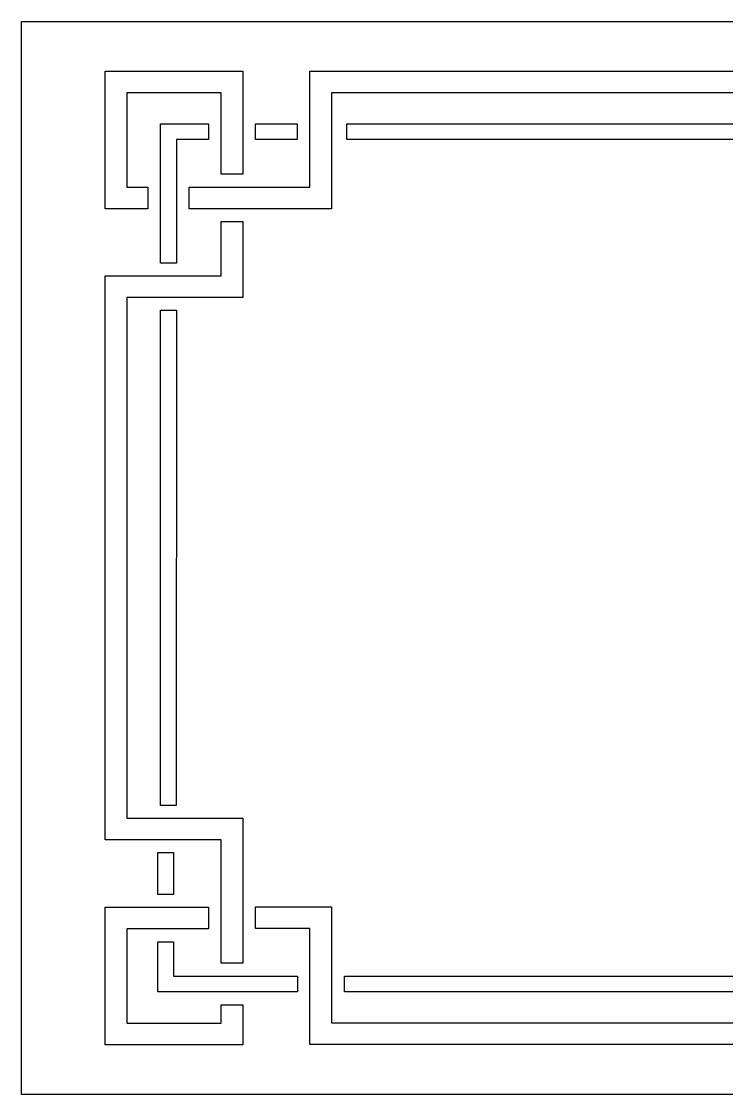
# Model space of a CAD drawing. Extents: x 0 to 1426, y 0 to 829.
# Drawn here: x 547.7 to 674.3, y 0 to 192.7 of the extents above; entities that cross this region are included whole.
import ezdxf

# ---------------------------------------------------------------- set-up
doc = ezdxf.new("R2010")
doc.units = 0
doc.layers.get('0').update_dxf_attribs({"linetype": 'CONTINUOUS'})

msp = doc.modelspace()

# ---------------------------------------------------------------- linework, layer by layer
at = {"color": 21}
for p, q in [((547.695, 192.749), (1014.19, 192.749)), ((547.695, 0), (547.695, 192.749)), ((1014.19, 0), (547.695, 0))]:
    msp.add_line(p, q, dxfattribs=at)
at = {"color": 0}
for p, q in [((562.705, 159.107), (562.705, 183.834)), ((562.705, 183.834), (587.431, 183.834)), ((562.705, 159.107), (562.705, 183.834)), ((562.705, 183.834), (587.431, 183.834)), ((587.431, 183.834), (587.431, 165.302)), ((587.431, 183.834), (587.431, 165.302)), ((599.486, 162.993), (599.486, 183.834)), ((599.486, 183.834), (962.395, 183.834)), ((599.486, 162.993), (599.486, 183.834)), ((599.486, 183.834), (962.395, 183.834)), ((583.544, 179.948), (566.589, 179.948)), ((566.589, 179.948), (566.589, 162.993)), ((583.544, 179.948), (566.589, 179.948)), ((566.589, 179.948), (566.589, 162.993)), ((583.544, 165.302), (583.544, 179.948)), ((583.544, 165.302), (583.544, 179.948)), ((958.511, 179.948), (603.373, 179.948)), ((603.373, 179.948), (603.373, 159.107)), ((958.511, 179.948), (603.373, 179.948)), ((603.373, 179.948), (603.373, 159.107)), ((572.675, 149.331), (572.675, 174.383)), ((572.675, 174.383), (581.293, 174.383)), ((572.675, 149.331), (572.675, 174.383)), ((572.675, 174.383), (581.293, 174.383)), ((581.293, 174.383), (581.293, 171.549)), ((581.293, 174.383), (581.293, 171.549)), ((589.7, 174.385), (597.189, 174.385)), ((589.7, 171.545), (589.7, 174.385)), ((589.7, 174.385), (597.189, 174.385)), ((589.7, 171.545), (589.7, 174.385)), ((597.189, 174.385), (597.189, 171.545)), ((597.189, 174.385), (597.189, 171.545)), ((606.125, 174.385), (956.257, 174.385)), ((606.125, 171.545), (606.125, 174.385)), ((606.125, 174.385), (956.257, 174.385)), ((606.125, 171.545), (606.125, 174.385)), ((575.518, 171.549), (575.518, 149.331)), ((581.293, 171.549), (575.518, 171.549)), ((575.518, 171.549), (575.518, 149.331)), ((581.293, 171.549), (575.518, 171.549)), ((597.189, 171.545), (589.7, 171.545)), ((597.189, 171.545), (589.7, 171.545)), ((956.257, 171.545), (606.125, 171.545)), ((956.257, 171.545), (606.125, 171.545)), ((587.431, 165.302), (583.544, 165.302)), ((587.431, 165.302), (583.544, 165.302)), ((566.589, 162.993), (570.396, 162.993)), ((566.589, 162.993), (570.396, 162.993)), ((570.396, 162.993), (570.396, 159.107)), ((570.396, 162.993), (570.396, 159.107)), ((577.797, 159.107), (577.797, 162.993)), ((577.797, 162.993), (599.486, 162.993)), ((577.797, 159.107), (577.797, 162.993)), ((577.797, 162.993), (599.486, 162.993)), ((570.396, 159.107), (562.705, 159.107)), ((570.396, 159.107), (562.705, 159.107)), ((603.373, 159.107), (577.797, 159.107)), ((603.373, 159.107), (577.797, 159.107)), ((583.544, 147.052), (583.544, 156.828)), ((583.544, 156.828), (587.431, 156.828)), ((583.544, 147.052), (583.544, 156.828)), ((583.544, 156.828), (587.431, 156.828)), ((587.431, 156.828), (587.431, 143.164)), ((587.431, 156.828), (587.431, 143.164)), ((575.518, 149.331), (572.675, 149.331)), ((575.518, 149.331), (572.675, 149.331)), ((562.705, 45.7606), (562.705, 147.052)), ((562.705, 147.052), (583.544, 147.052)), ((562.705, 45.7606), (562.705, 147.052)), ((562.705, 147.052), (583.544, 147.052)), ((587.431, 143.164), (566.589, 143.164)), ((566.589, 143.164), (566.589, 49.6464)), ((587.431, 143.164), (566.589, 143.164)), ((566.589, 143.164), (566.589, 49.6464)), ((572.647, 51.9271), (572.675, 140.885)), ((572.647, 51.9271), (572.675, 140.885)), ((572.675, 140.885), (575.518, 140.885)), ((572.675, 140.885), (575.518, 140.885)), ((575.518, 140.885), (575.49, 51.9271)), ((575.518, 140.885), (575.49, 51.9271)), ((575.49, 51.9271), (572.647, 51.9271)), ((575.49, 51.9271), (572.647, 51.9271)), ((566.589, 49.6464), (587.431, 49.6464)), ((566.589, 49.6464), (587.431, 49.6464)), ((587.431, 49.6464), (587.431, 23.5893)), ((587.431, 49.6464), (587.431, 23.5893)), ((583.544, 45.7606), (562.705, 45.7606)), ((583.544, 45.7606), (562.705, 45.7606)), ((583.544, 23.5893), (583.544, 45.7606)), ((583.544, 23.5893), (583.544, 45.7606)), ((572.153, 35.9103), (572.153, 43.4481)), ((572.153, 43.4481), (574.993, 43.4481)), ((572.153, 35.9103), (572.153, 43.4481)), ((572.153, 43.4481), (574.993, 43.4481)), ((574.993, 43.4481), (574.993, 35.9103)), ((574.993, 43.4481), (574.993, 35.9103)), ((574.993, 35.9103), (572.153, 35.9103)), ((574.993, 35.9103), (572.153, 35.9103)), ((562.705, 8.9145), (562.705, 33.6421)), ((562.705, 33.6421), (581.265, 33.6421)), ((562.705, 8.9145), (562.705, 33.6421)), ((562.705, 33.6421), (581.265, 33.6421)), ((581.265, 33.6421), (581.265, 29.756)), ((581.265, 33.6421), (581.265, 29.756)), ((589.71, 29.8304), (589.71, 33.7178)), ((589.71, 33.7178), (603.377, 33.7178)), ((589.71, 29.8304), (589.71, 33.7178)), ((589.71, 33.7178), (603.377, 33.7178)), ((603.377, 33.7178), (603.377, 12.8764)), ((603.377, 33.7178), (603.377, 12.8764)), ((566.589, 29.756), (566.589, 12.8006)), ((581.265, 29.756), (566.589, 29.756)), ((566.589, 29.756), (566.589, 12.8006)), ((581.265, 29.756), (566.589, 29.756)), ((599.489, 29.8304), (589.71, 29.8304)), ((599.489, 29.8304), (589.71, 29.8304)), ((599.489, 8.9903), (599.489, 29.8304)), ((599.489, 8.9903), (599.489, 29.8304)), ((572.156, 18.4423), (572.156, 27.4546)), ((572.156, 27.4546), (574.989, 27.4546)), ((572.156, 18.4423), (572.156, 27.4546)), ((572.156, 27.4546), (574.989, 27.4546)), ((574.989, 27.4546), (574.989, 21.2838)), ((574.989, 27.4546), (574.989, 21.2838)), ((587.431, 23.5893), (583.544, 23.5893)), ((587.431, 23.5893), (583.544, 23.5893)), ((574.989, 21.2838), (597.232, 21.2838)), ((574.989, 21.2838), (597.232, 21.2838)), ((597.232, 21.2838), (597.232, 18.4423)), ((597.232, 21.2838), (597.232, 18.4423)), ((605.656, 18.4423), (605.656, 21.2755)), ((605.656, 21.2755), (956.236, 21.2755)), ((605.656, 18.4423), (605.656, 21.2755)), ((605.656, 21.2755), (956.236, 21.2755)), ((597.232, 18.4423), (572.156, 18.4423)), ((597.232, 18.4423), (572.156, 18.4423)), ((956.236, 18.4423), (605.656, 18.4423)), ((956.236, 18.4423), (605.656, 18.4423)), ((583.544, 12.8006), (583.544, 16.1037)), ((583.544, 16.1037), (587.431, 16.1037)), ((583.544, 12.8006), (583.544, 16.1037)), ((583.544, 16.1037), (587.431, 16.1037)), ((587.431, 16.1037), (587.431, 8.9145)), ((587.431, 16.1037), (587.431, 8.9145)), ((566.589, 12.8006), (583.544, 12.8006)), ((566.589, 12.8006), (583.544, 12.8006)), ((603.377, 12.8764), (958.515, 12.8764)), ((603.377, 12.8764), (958.515, 12.8764)), ((563.079, 8.9145), (562.705, 8.9145)), ((563.079, 8.9145), (562.705, 8.9145)), ((567.574, 8.9145), (563.079, 8.9145)), ((567.574, 8.9145), (563.079, 8.9145)), ((581.064, 8.9145), (567.574, 8.9145)), ((581.064, 8.9145), (567.574, 8.9145)), ((587.057, 8.9145), (581.064, 8.9145)), ((587.057, 8.9145), (581.064, 8.9145)), ((587.431, 8.9145), (587.057, 8.9145)), ((587.431, 8.9145), (587.057, 8.9145)), ((962.402, 8.9903), (599.489, 8.9903)), ((962.402, 8.9903), (599.489, 8.9903))]:
    msp.add_line(p, q, dxfattribs=at)

doc.saveas('drawing.dxf')
